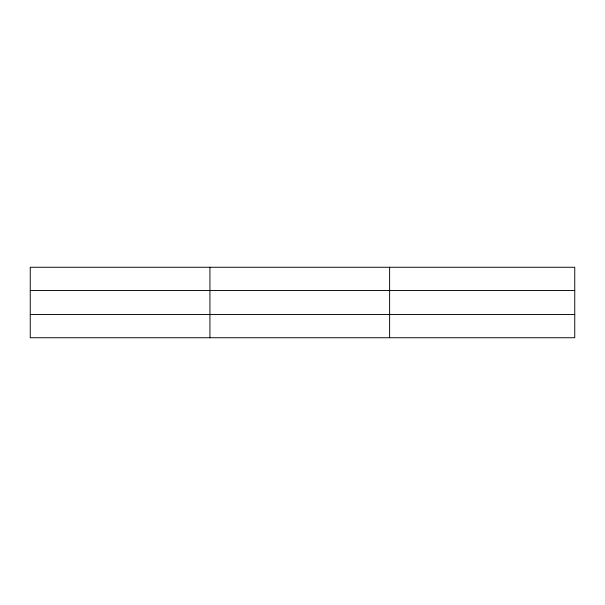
<?xml version="1.0" encoding="UTF-8"?>
<svg xmlns="http://www.w3.org/2000/svg" width="605" height="605" viewBox="0 0 605 605"><rect width="100%" height="100%" fill="white"/><g stroke="black" fill="none" stroke-linecap="round" stroke-linejoin="round"><path stroke-width="0.91" d="M209.935 267.259L209.935 337.741M389.62 267.259L389.62 337.741M574.75 290.521L574.75 267.259L30.25 267.259L30.25 337.741L574.75 337.741L574.75 290.521L30.25 290.521M30.25 314.479L574.75 314.479"/></g></svg>
